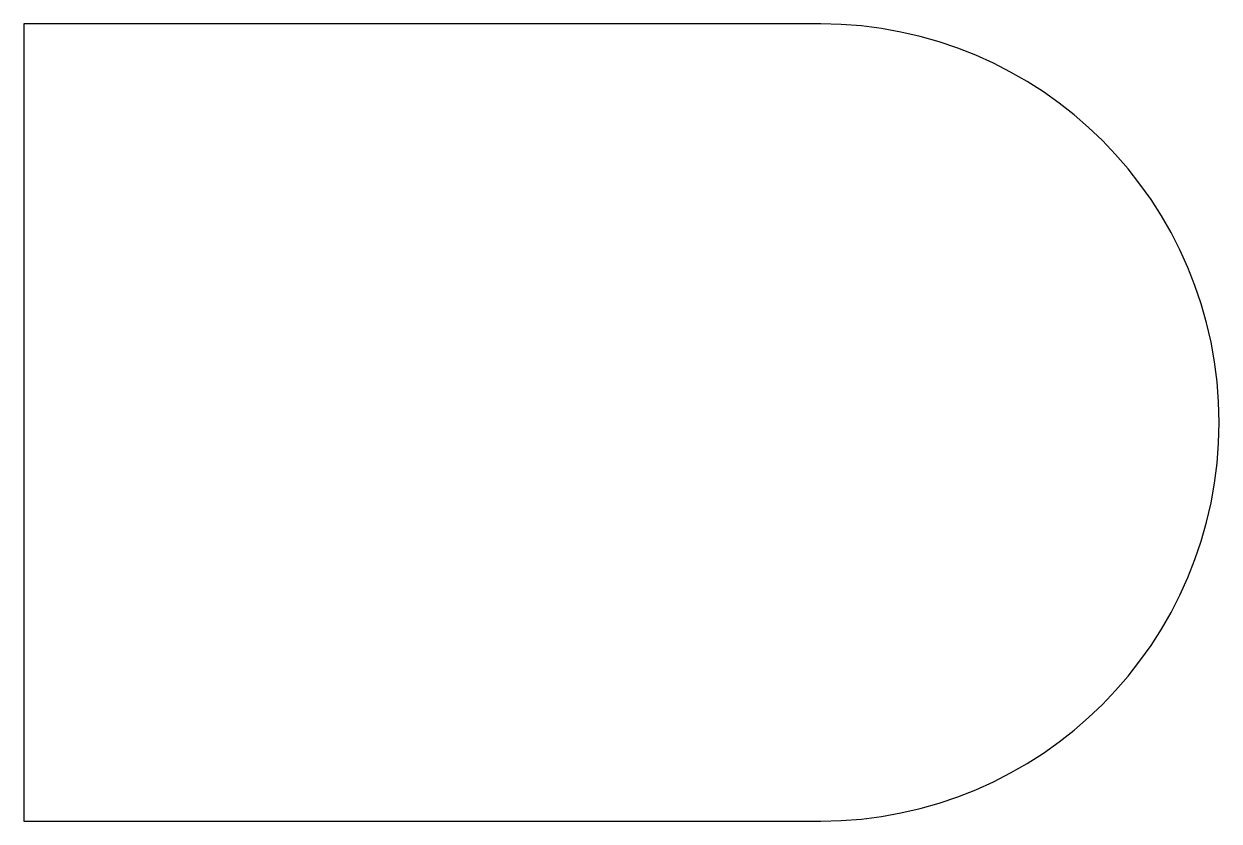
# Model space of a CAD drawing. Extents: x 0 to 15, y 0 to 10.
import ezdxf

# ---------------------------------------------------------------- set-up
doc = ezdxf.new("R2010")
doc.units = 0
doc.layers.add('R12', color=2, linetype='CONTINUOUS')

msp = doc.modelspace()

# ---------------------------------------------------------------- linework, layer by layer
at = {"layer": 'R12'}
msp.add_lwpolyline([(0, 0), (10, 0, 1), (10, 10), (0, 10)], format="xyb", close=True, dxfattribs=at)

doc.saveas('drawing.dxf')
